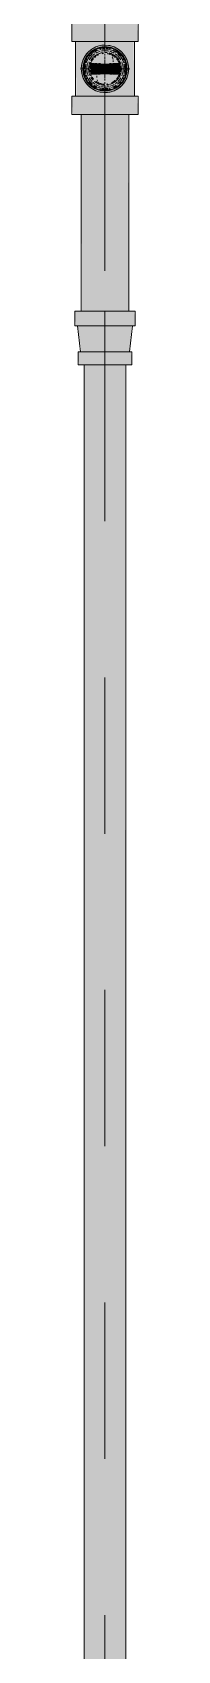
# Model space of a CAD drawing. Header units: millimetres. Extents: x -4000 to 187956, y -58990 to 162485.
# Drawn here: x 71716 to 71784, y 129843 to 131487 of the extents above; entities that cross this region are included whole.
import ezdxf

# ---------------------------------------------------------------- set-up
doc = ezdxf.new("R2010")
doc.units = ezdxf.units.MM
doc.linetypes.add('Dash 1_16_', pattern=[317.5, 158.75, -158.75])
for name, color, linetype, lineweight in [('F-SPRN', 3, 'Continuous', 9), ('P-PIPE', 3, 'Continuous', 9), ('P-PIPE-CNTR', 3, 'Continuous', 9)]:
    doc.layers.add(name, color=color, linetype=linetype, lineweight=lineweight)

# ---------------------------------------------------------------- blocks, each defined once
blk = doc.blocks.new('Sprinkler_Up - DN20-V315-FFS - TANG 1')
at = {"layer": 'F-SPRN', "transparency": 33554534}
for points in [[(13.5, 0), (22.2, 0), (18, 13.1), (6.9, 21.2), (-6.9, 21.2), (-18.2, 12.5), (-22.2, 0), (-3.9, 0.7), (-1.7, 2.9), (-1.2, 3.5), (-0.6, 4), (0.6, 4), (1.2, 3.5), (1.7, 2.9), (4.6, 0)], [(0, -16.7), (4.3, -16.1), (11.8, -11.8), (16.1, -4.3), (16.1, 4.3), (10.8, 12.5), (8.3, 14.4), (0, 16.7), (-4.3, 16.1), (-11.8, 11.8), (-16.1, 4.3), (-16.1, -4.3), (-11.8, -11.8), (-8.3, -14.4)], [(3.4, -21.2), (6.9, -21.2), (18, -13.1), (22.2, 0), (3.9, -0.7), (1.7, -2.9), (1.2, -3.5), (0.6, -4), (-0.6, -4), (-1.2, -3.5), (-1.7, -2.9), (-4.6, 0), (-22.2, 0), (-18, -13.1), (-6.9, -21.2), (0, -21.2)], [(0, -15.6), (7.8, -13.5), (13.5, -7.8), (15.1, -4), (15.1, 4), (13.5, 7.8), (7.8, 13.5), (0, 15.6), (-9.1, 12.5), (-11, 11), (-15.1, 4), (-15.1, -4), (-11, -11), (-7.8, -13.5)], [(-10.9, -5.5), (-10.9, 5.4), (-14.5, 5.4), (-14.5, -5.5)], [(-7.7, -5.5), (-7.7, 5.4), (-10.9, 5.4), (-10.9, -5.5)], [(0, -5.5), (0, 5.4), (-7.7, 5.4), (-7.7, -5.5)], [(0, 0), (5.7, 0), (2.9, 4.9), (-2.9, 4.9), (-5.7, 0)], [(2.9, -4.9), (5.7, 0), (-5.7, 0), (-2.9, -4.9)], [(0, 0), (4.6, 0), (0, 4.6), (-4.6, 0)], [(0, -4.6), (4.6, 0), (-4.6, 0)], [(0, -2.6), (1.3, 0), (-1.8, 0)], [(-1.3, 0), (1.8, 0), (0, 2.6)], [(7.7, -5.5), (7.7, 5.4), (0, 5.4), (0, -5.5)], [(10.9, -5.5), (10.9, 5.4), (7.7, 5.4), (7.7, -5.5)], [(14.5, -5.5), (14.5, 5.4), (10.9, 5.4), (10.9, -5.5)]]:
    blk.add_hatch(color=1, dxfattribs=at).paths.add_polyline_path(points)
at = {"layer": 'F-SPRN', "color": 1}
for p, q in [((-11.5, 5.4), (-14.5, 5.4)), ((-14.5, 5.4), (-11.3, 5.4)), ((-14.5, 5.4), (-14.5, 3.7)), ((-14.5, 3.3), (-14.5, 0)), ((-11.5, 5.4), (-11.5, 4)), ((-10.9, 1.9), (-10.9, 3.6)), ((-10.8, 5.4), (-8, 5.4)), ((-8.1, 5.4), (-10.8, 5.4)), ((-8.1, 5.4), (-8.1, 2.8)), ((-8.1, 2.5), (-8.1, 0.7)), ((-7.7, 4.8), (-7.7, 2.7)), ((-7.7, 4.8), (-7.7, 2.7)), ((-7.7, 2.1), (-7.7, 0.5)), ((-7.7, 2.1), (-7.7, 0.5)), ((-6.7, 5.4), (-4.7, 5.4)), ((-5.8, 3.8), (-5.8, 2.2)), ((-2.1, 0), (-2.1, 0)), ((-2.1, 0), (-2.1, -0.1)), ((-0.5, 2), (-0.6, 2)), ((-0.6, 2), (-0.6, 2)), ((0, 2.1), (-0.1, 2.1)), ((2.1, 0), (2.1, 0.1)), ((2.1, 0), (2.1, 0)), ((4.7, 5.4), (6.5, 5.4)), ((7.7, 5.4), (10.8, 5.4)), ((7.7, 5.2), (7.7, 2.7)), ((7.7, 5.2), (7.7, 2.7)), ((7.7, 2.3), (7.7, 0.5)), ((7.7, 2.3), (7.7, 0.5)), ((10.8, 5.4), (8.1, 5.4)), ((8.1, 5.4), (8.1, 2.8)), ((8.1, 2.5), (8.1, 0.4)), ((10.9, 5.4), (14.5, 5.4)), ((10.9, 3.6), (10.9, 0.2)), ((14.5, 5.4), (11.5, 5.4)), ((11.5, 5.4), (11.5, 4)), ((11.5, 3), (11.5, 0.2)), ((14.5, 5.4), (14.5, -5.5)), ((-14.5, -1.3), (-14.5, -3.7)), ((-11.1, -5.5), (-14.5, -5.5)), ((-14.5, -5.5), (-11.5, -5.5)), ((-10.9, -2.6), (-10.9, -1.3)), ((-10.8, -5.5), (-8.1, -5.5)), ((-7.8, -5.5), (-10.8, -5.5)), ((-8.1, -4.2), (-8.1, -5.5)), ((-7.7, -2.7), (-7.7, -4)), ((-7.7, -2.7), (-7.7, -4)), ((-7, -5.5), (-5.8, -5.5)), ((-4.8, -5.5), (-7, -5.5)), ((-5.8, -2.3), (-5.8, -3.8)), ((-2.1, -0.3), (-2, -0.4)), ((-2, -0.4), (-2, -0.5)), ((-2, -0.5), (-2, -0.6)), ((-2, -0.6), (-2, -0.7)), ((-2, -0.7), (-1.9, -0.7)), ((-1.9, -0.7), (-1.9, -0.8)), ((-1.9, -0.8), (-1.9, -0.9)), ((-1.9, -0.9), (-1.8, -1)), ((-1.8, -1), (-1.8, -1.1)), ((-1.8, -1), (-1.8, -1)), ((-1.8, -1.1), (-1.7, -1.2)), ((-1.7, -1.2), (-1.6, -1.3)), ((-1.7, -1.2), (-1.7, -1.2)), ((-1.6, -1.3), (-1.6, -1.4)), ((-1.6, -1.4), (-1.5, -1.4)), ((-1.5, -1.4), (-1.4, -1.5)), ((-1.4, -1.5), (-1.3, -1.6)), ((-1.4, -1.5), (-1.4, -1.5)), ((-1.3, -1.6), (-1.3, -1.7)), ((-1.3, -1.7), (-1.2, -1.7)), ((-1.2, -1.7), (-1.1, -1.7)), ((-1.1, -1.7), (-1.1, -1.8)), ((-1.1, -1.8), (-1, -1.8)), ((-1, -1.8), (-0.9, -1.9)), ((-0.9, -1.9), (-0.8, -1.9)), ((-0.8, -1.9), (-0.7, -2)), ((-0.8, -1.9), (-0.8, -1.9)), ((-0.7, -2), (-0.6, -2)), ((-0.6, -2), (-0.5, -2)), ((-0.5, -2), (-0.4, -2)), ((-0.4, -2), (-0.3, -2.1)), ((-0.4, -2), (-0.4, -2)), ((-0.3, -2.1), (-0.2, -2.1)), ((-0.2, -2.1), (-0.1, -2.1)), ((-0.1, -2.1), (0, -2.1)), ((0, -2.1), (0.1, -2.1)), ((0.1, -2.1), (0.2, -2.1)), ((0.1, -2.1), (0.1, -2.1)), ((0.2, -2.1), (0.3, -2.1)), ((0.3, -2.1), (0.4, -2)), ((0.4, -2), (0.5, -2)), ((0.5, -2), (0.6, -2)), ((0.6, -2), (0.7, -2)), ((0.6, -2), (0.6, -2)), ((0.7, -2), (0.8, -1.9)), ((0.8, -1.9), (0.9, -1.9)), ((0.9, -1.9), (1, -1.8)), ((0.9, -1.9), (0.9, -1.9)), ((1, -1.8), (1.1, -1.8)), ((1.1, -1.8), (1.2, -1.7)), ((1.2, -1.7), (1.3, -1.6)), ((1.2, -1.7), (1.2, -1.7)), ((1.3, -1.6), (1.4, -1.6)), ((1.4, -1.5), (1.5, -1.5)), ((1.4, -1.6), (1.4, -1.5)), ((1.5, -1.4), (1.6, -1.3)), ((1.5, -1.5), (1.5, -1.4)), ((1.6, -1.3), (1.7, -1.2)), ((1.6, -1.3), (1.6, -1.3)), ((1.7, -1.1), (1.8, -1.1)), ((1.7, -1.2), (1.7, -1.1)), ((1.8, -1), (1.9, -0.9)), ((1.8, -1.1), (1.8, -1)), ((1.9, -0.8), (2, -0.7)), ((1.9, -0.8), (1.9, -0.8)), ((1.9, -0.9), (1.9, -0.8)), ((2, -0.4), (2.1, -0.3)), ((2, -0.5), (2, -0.4)), ((2, -0.5), (2, -0.5)), ((2, -0.6), (2, -0.5)), ((2, -0.7), (2, -0.6)), ((2.1, -0.1), (2.1, 0)), ((2.1, -0.2), (2.1, -0.1)), ((2.1, -0.3), (2.1, -0.2)), ((7, -5.5), (4.8, -5.5)), ((5.8, -2.2), (5.8, -3.8)), ((5.8, -5.5), (7, -5.5)), ((7.7, -0.5), (7.7, -2.3)), ((7.7, -0.5), (7.7, -2.3)), ((7.7, -2.7), (7.7, -5.4)), ((7.7, -2.7), (7.7, -5.4)), ((10.8, -5.5), (7.7, -5.5)), ((8.1, -0.4), (8.1, -2.5)), ((8.1, -2.8), (8.1, -5.5)), ((8.1, -5.5), (10.8, -5.5)), ((10.9, -0.2), (10.9, -3.6)), ((14.5, -5.5), (10.9, -5.5)), ((11.5, -0.2), (11.5, -3)), ((11.5, -4), (11.5, -5.5)), ((11.5, -5.5), (14.5, -5.5))]:
    blk.add_line(p, q, dxfattribs=at)
at = {"layer": 'F-SPRN', "color": 1, "flags": 128}
for points in [[(-0.6, 2), (-0.7, 2), (-0.8, 1.9), (-0.9, 1.9), (-0.9, 1.9), (-1, 1.8), (-1.1, 1.8), (-1.2, 1.7), (-1.2, 1.7), (-1.3, 1.6), (-1.4, 1.6), (-1.4, 1.5), (-1.5, 1.5), (-1.5, 1.4), (-1.6, 1.3), (-1.6, 1.3), (-1.7, 1.2), (-1.7, 1.1), (-1.8, 1.1), (-1.8, 1), (-1.9, 0.9), (-1.9, 0.8), (-1.9, 0.8), (-2, 0.7), (-2, 0.6), (-2, 0.5), (-2, 0.5), (-2, 0.4), (-2.1, 0.3), (-2.1, 0.2), (-2.1, 0.1), (-2.1, 0)], [(-0.1, 2.1), (-0.1, 2.1), (-0.2, 2.1), (-0.3, 2.1), (-0.4, 2), (-0.5, 2)], [(2.1, 0.1), (2.1, 0.2), (2.1, 0.2), (2.1, 0.3), (2, 0.4), (2, 0.5), (2, 0.6), (2, 0.7), (1.9, 0.7), (1.9, 0.8), (1.9, 0.9), (1.8, 1), (1.8, 1), (1.8, 1.1), (1.7, 1.2), (1.7, 1.2), (1.6, 1.3), (1.6, 1.4), (1.5, 1.4), (1.4, 1.5), (1.4, 1.5), (1.3, 1.6), (1.3, 1.7), (1.2, 1.7), (1.1, 1.7), (1.1, 1.8), (1, 1.8), (0.9, 1.9), (0.8, 1.9), (0.8, 1.9), (0.7, 2), (0.6, 2), (0.5, 2), (0.4, 2), (0.4, 2), (0.3, 2.1), (0.2, 2.1), (0.1, 2.1), (0, 2.1)], [(-2.1, -0.1), (-2.1, -0.2), (-2.1, -0.2), (-2.1, -0.3)]]:
    blk.add_lwpolyline(points, dxfattribs=at)
at = {"layer": 'F-SPRN', "color": 1}
for radius, start, end in [(22.2, 360, 180), (21.9, 126.6942, 143.2701), (21.9, 108.2621, 125.7507), (21.9, 99.348, 107.901), (16.7, 96.4143, 105), (16.7, 96.4143, 105), (21.9, 90.145, 98.8503), (16.7, 83.0684, 90), (16.7, 83.0684, 90), (21.9, 72.5583, 89.4624), (21.9, 54.2493, 71.7379), (21.9, 36.7299, 53.3058), (21.9, 165.6773, 179.2615), (21.9, 144.9438, 164.8151), (21.9, 144, 144.9438), (16.7, 167.6802, 180), (16.7, 167.6802, 180), (16.7, 155.3879, 164.9693), (16.7, 155.3879, 164.9693), (15.6, 166.4265, 180), (15.6, 166.4265, 180), (15.6, 150.9409, 165), (15.6, 159.6139, 165), (16.7, 136.7213, 149.931), (16.7, 136.7213, 149.931), (15.6, 150.9409, 156.3845), (15.6, 138.4214, 150), (15.6, 138.4214, 150), (16.7, 130.7528, 135), (16.7, 130.7528, 135), (16.7, 121.4181, 130.5751), (16.7, 121.4181, 130.5751), (15.6, 126.205, 133.2078), (15.6, 126.205, 133.2078), (16.7, 106.5995, 120), (16.7, 106.5995, 120), (15.6, 114.4363, 119.9813), (15.6, 114.4363, 119.9813), (4.63, 155.7832, 180), (4.63, 155.7832, 180), (4.63, 109.0192, 138.2703), (4.63, 109.0192, 138.2703), (15.6, 95.5762, 100.6843), (15.6, 95.5762, 100.6843), (2.56, 109.0192, 168.8278), (2.56, 109.0192, 168.8278), (2.04, 109.0192, 180), (4.63, 17.9592, 90), (4.63, 17.9592, 90), (3.81, 57.0577, 90), (2.56, 14.5599, 90), (2.56, 14.5599, 90), (2.04, 10.4703, 90), (15.6, 75.573, 80.5892), (15.6, 75.573, 80.5892), (3.81, 16.1605, 43.8358), (15.6, 67.5614, 74.5481), (15.6, 67.5614, 74.5481), (16.7, 60, 75), (16.7, 60, 75), (15.6, 60.0187, 65.5637), (15.6, 60.0187, 65.5637), (15.6, 54.096, 60), (15.6, 54.096, 60), (16.7, 49.4249, 58.5819), (16.7, 49.4249, 58.5819), (15.6, 46.7922, 53.795), (15.6, 46.7922, 53.795), (16.7, 45, 49.2472), (16.7, 45, 49.2472), (15.6, 30, 41.5786), (15.6, 30, 41.5786), (16.7, 30, 43.2787), (16.7, 30, 43.2787), (15.6, 23.6155, 29.5646), (15.6, 15, 29.5646), (15.6, 15, 20.3861), (16.7, 15, 24.6121), (16.7, 15, 24.6121), (15.6, 360, 13.6618), (15.6, 0, 13.6618), (16.7, 360, 12.3198), (16.7, 0, 12.3198), (21.9, 35.0562, 36), (21.9, 15.1849, 35.0562), (21.9, 0.7385, 14.3227), (22.2, 180, 360), (21.9, 180.7385, 194.3227), (21.9, 195.1849, 215.2302), (21.9, 216.7299, 233.3058), (16.7, 180, 192.3198), (16.7, 180, 192.3198), (16.7, 195.0307, 204.6121), (16.7, 195.0307, 204.6121), (15.6, 181.9082, 193.6618), (15.6, 181.9082, 193.6618), (15.6, 197.3339, 209.5646), (15.6, 197.3339, 209.5646), (16.7, 210.069, 223.2787), (16.7, 210.069, 223.2787), (15.6, 212.5472, 221.5786), (15.6, 212.5472, 221.5786), (16.7, 229.4249, 238.5819), (16.7, 229.4249, 238.5819), (15.6, 233.795, 240), (15.6, 233.795, 240), (16.7, 240, 255), (16.7, 240, 255), (15.6, 240.0187, 254.5481), (15.6, 240.0187, 254.5481), (4.63, 197.9592, 0), (4.63, 197.9592, 360), (15.6, 255, 267.64), (15.6, 255, 267.64), (3.81, 196.1605, 360), (2.56, 191.1677, 270), (2.56, 191.1677, 270), (2.04, 190.4703, 270), (2.04, 270, 0), (2.56, 270, 0), (2.56, 270, 360), (15.6, 275.5762, 280.6843), (15.6, 275.5762, 280.6843), (16.7, 276.4143, 285), (16.7, 276.4143, 285), (16.7, 286.5995, 300), (16.7, 286.5995, 300), (15.6, 294.4363, 299.9813), (15.6, 294.4363, 299.9813), (15.6, 300, 313.2078), (15.6, 300, 313.2078), (16.7, 301.4181, 310.5751), (16.7, 301.4181, 310.5751), (15.6, 318.4214, 330), (15.6, 318.4214, 330), (16.7, 316.7213, 330), (16.7, 316.7213, 330), (21.9, 306.6942, 323.2701), (15.6, 330.4354, 345), (15.6, 330.4354, 336.3845), (15.6, 339.6139, 345), (15.6, 346.3382, 360), (15.6, 346.3382, 360), (16.7, 335.3879, 345), (16.7, 335.3879, 345), (16.7, 347.6802, 360), (16.7, 347.6802, 360), (21.9, 324.7698, 344.8151), (21.9, 345.6773, 359.2615), (21.9, 234.2493, 251.7379), (21.9, 252.5583, 269.4624), (16.7, 263.0684, 270), (16.7, 263.0684, 270), (21.9, 270.145, 278.8503), (21.9, 279.348, 287.901), (21.9, 288.2621, 305.7507)]:
    blk.add_arc((0, 0), radius, start, end, dxfattribs=at)
blk = doc.blocks.new('Steel_Transition_Threaded_HoaPhat - Standard-V321-FFS - TANG 1')
at = {"layer": 'P-PIPE', "lineweight": 13, "transparency": 33554534}
h = blk.add_hatch(color=1, dxfattribs=at)
h.paths.add_polyline_path([(71750, 131427.6), (71755.8, 131428.4), (71761.3, 131430.6), (71765.9, 131434.2), (71769.7, 131439.4), (71771.7, 131444.3), (71772.5, 131450.1), (71771.7, 131455.9), (71768.5, 131462.6), (71765.9, 131466), (71761.3, 131469.6), (71755.8, 131471.8), (71750, 131472.6), (71744.2, 131471.8), (71738.8, 131469.6), (71731.5, 131462.6), (71730.5, 131461.3), (71728.3, 131455.9), (71727.5, 131450.1), (71728.3, 131444.3), (71730.5, 131438.8), (71734.1, 131434.2), (71738.8, 131430.6), (71744.2, 131428.4)])
h.paths.add_polyline_path([(71750, 131430), (71744.8, 131430.7), (71740, 131432.7), (71735.8, 131435.9), (71732.6, 131440), (71730.6, 131444.9), (71729.9, 131450.1), (71730.6, 131455.3), (71734.5, 131462.6), (71735.8, 131464.3), (71740, 131467.5), (71744.8, 131469.5), (71750, 131470.2), (71755.2, 131469.5), (71760.1, 131467.5), (71765.5, 131462.6), (71767.4, 131460.1), (71769.7, 131453.1), (71769.7, 131447.1), (71769.4, 131444.9), (71767.4, 131440), (71764.2, 131435.9), (71760.1, 131432.7), (71755.2, 131430.7)])
for points in [[(71750, 131430), (71750, 131433.7), (71741.8, 131435.9), (71735.8, 131441.9), (71733.6, 131450.1), (71735.8, 131458.3), (71741.8, 131464.3), (71750, 131466.5), (71750, 131470.2), (71744.8, 131469.5), (71740, 131467.5), (71734.5, 131462.6), (71732.6, 131460.1), (71730.6, 131455.3), (71729.9, 131450.1), (71730.6, 131444.9), (71732.6, 131440), (71735.8, 131435.9), (71740, 131432.7), (71744.8, 131430.7)], [(71750, 131431.6), (71754.8, 131432.2), (71759.3, 131434.1), (71763.1, 131437), (71766, 131440.8), (71767.9, 131445.3), (71768.5, 131450.1), (71767.9, 131454.9), (71763.5, 131462.6), (71763.1, 131463.2), (71759.3, 131466.1), (71754.8, 131468), (71750, 131468.6), (71745.2, 131468), (71740.8, 131466.1), (71736.5, 131462.6), (71734, 131459.3), (71732.1, 131454.9), (71731.5, 131450.1), (71732.1, 131445.3), (71734, 131440.8), (71736.9, 131437), (71740.8, 131434.1), (71745.2, 131432.2)], [(71750, 131430), (71755.2, 131430.7), (71760.1, 131432.7), (71764.2, 131435.9), (71767.4, 131440), (71769.7, 131447.1), (71769.7, 131453.1), (71769.4, 131455.3), (71765.5, 131462.6), (71764.2, 131464.3), (71760.1, 131467.5), (71755.2, 131469.5), (71750, 131470.2), (71750, 131466.5), (71758.2, 131464.3), (71764.2, 131458.3), (71766.4, 131450.1), (71764.2, 131441.9), (71758.2, 131435.9), (71750, 131433.7)]]:
    blk.add_hatch(color=1, dxfattribs=at).paths.add_polyline_path(points)
at = {"layer": 'P-PIPE', "color": 20, "lineweight": 13}
for radius, start, end in [(22.5, 90, 270), (22.5, 120, 150), (20.1, 128.8856, 139.8677), (18.5, 123.4976, 133.2041), (18.5, 123.4976, 133.2041), (20.1, 120, 125.0043), (22.5, 105, 120), (16.4, 121.0738, 128.0319), (20.1, 109.6859, 120), (18.5, 106.819, 120), (18.5, 106.819, 120), (16.4, 113.4045, 120), (16.4, 107.4657, 111.9681), (22.5, 90, 105), (20.1, 100.9975, 105), (18.5, 91.4353, 103.2046), (18.5, 91.4353, 103.2046), (16.4, 96.2132, 104.6042), (20.1, 90.5246, 98.5089), (22.5, 270, 90), (22.5, 45, 90), (18.5, 78.0986, 90), (18.5, 78.0986, 90), (20.1, 75.0607, 87.9279), (18.5, 60, 75), (18.5, 60, 75), (16.4, 66.9681, 72.9388), (20.1, 60, 75), (16.4, 60.5934, 66.5955), (20.1, 54.9957, 60), (18.5, 46.7959, 56.5024), (18.5, 46.7959, 56.5024), (20.1, 40.1323, 51.1144), (22.5, 0, 45), (22.5, 150, 195), (20.1, 166.0499, 193.9501), (20.1, 150, 162.7449), (18.5, 166.5939, 193.4061), (18.5, 166.5939, 180), (18.5, 180, 193.4061), (18.5, 157.6232, 165), (18.5, 157.6232, 165), (20.1, 141.0399, 148.1553), (16.4, 180.8106, 191.4533), (16.4, 168.5467, 175.1607), (18.5, 137.133, 150), (18.5, 137.133, 150), (16.4, 158.0319, 163.506), (16.4, 143.5463, 150), (18.5, 135, 137.133), (18.5, 135, 137.133), (18.5, 42.867, 45), (18.5, 42.867, 45), (18.5, 30, 42.867), (18.5, 30, 42.867), (20.1, 31.8447, 38.9601), (16.4, 351.9681, 0), (16.4, 0, 6.4537), (18.5, 15, 22.3768), (18.5, 15, 22.3768), (20.1, 17.2551, 30), (18.5, 346.5939, 13.4061), (18.5, 0, 13.4061), (18.5, 346.5939, 0), (20.1, 346.0499, 13.9501), (22.5, 345, 0), (22.5, 195, 270), (20.1, 197.2551, 210), (18.5, 195, 202.3768), (18.5, 195, 202.3768), (20.1, 211.8447, 231.1144), (18.5, 210, 223.5703), (18.5, 210, 223.5703), (16.4, 210.6635, 216.4537), (18.5, 226.7959, 236.5024), (18.5, 226.7959, 236.5024), (20.1, 234.9957, 255), (18.5, 240, 255), (18.5, 240, 255), (16.4, 240, 246.5955), (18.5, 258.0986, 270), (18.5, 258.0986, 270), (16.4, 264.1652, 268.506), (18.5, 271.4353, 283.2046), (18.5, 271.4353, 283.2046), (16.4, 276.2132, 283.9063), (16.4, 287.4657, 291.9681), (18.5, 286.819, 300), (18.5, 286.819, 300), (16.4, 293.5463, 300), (20.1, 289.6859, 305.0043), (18.5, 303.4976, 313.2041), (18.5, 303.4976, 313.2041), (22.5, 300, 330), (20.1, 308.8856, 328.1553), (18.5, 316.4297, 330), (18.5, 316.4297, 330), (16.4, 338.0319, 342.8691), (18.5, 337.6232, 345), (18.5, 337.6232, 345), (20.1, 330, 342.7449), (22.5, 330, 345), (20.1, 255.0607, 267.9279), (22.5, 270, 300), (20.1, 270.5246, 278.5089), (20.1, 280.9975, 285)]:
    blk.add_arc((71750, 131450.1), radius, start, end, dxfattribs=at)

msp = doc.modelspace()

# ---------------------------------------------------------------- hatches: boundary and pattern name
at = {"layer": 'P-PIPE', "transparency": 33554534}
for points in [[(71717.4, 131478), (71750, 131478), (71750, 131496.4), (71716.2, 131496.4), (71716.2, 131478)], [(71783.8, 131478), (71782.6, 131496.4), (71750, 131496.4), (71750, 131478), (71782.6, 131478)], [(71724, 131422.3), (71750, 131422.3), (71750, 131428.9), (71742.6, 131430.3), (71736.3, 131434), (71731.7, 131439.4), (71729.2, 131446.3), (71729.2, 131453.9), (71733.3, 131462.6), (71736.3, 131466.2), (71742.6, 131469.9), (71750, 131471.2), (71750, 131478), (71720, 131478), (71721, 131422.3)], [(71750, 131426), (71756.2, 131426.8), (71762.1, 131429.2), (71769.7, 131436.5), (71770.9, 131438), (71773.3, 131443.8), (71774.1, 131450.1), (71773.3, 131456.3), (71769.7, 131463.7), (71767.1, 131467.1), (71762.1, 131471), (71756.2, 131473.4), (71750, 131474.2), (71743.8, 131473.4), (71737.9, 131471), (71733, 131467.1), (71729.1, 131462.1), (71726.7, 131456.3), (71725.9, 131450.1), (71726.7, 131443.8), (71729.1, 131438), (71733, 131433), (71737.9, 131429.2), (71743.8, 131426.8), (71748.9, 131426.1)], [(71741.7, 131435.6), (71742.8, 131437.6), (71741.7, 131441.7), (71742.8, 131445.9), (71745.8, 131449), (71757.2, 131454.3), (71758.4, 131458.4), (71757.2, 131462.6), (71755.9, 131464.3), (71750, 131466.8), (71741.7, 131464.6), (71735.5, 131458.4), (71733.3, 131450.1), (71735.5, 131441.7), (71738.2, 131438.3)], [(71750, 131433.4), (71758.4, 131435.6), (71761.8, 131438.3), (71766.1, 131445.8), (71766.1, 131454.4), (71760.9, 131462.6), (71758.4, 131464.6), (71750, 131466.8), (71745.7, 131466.2), (71738.2, 131461.9), (71733.9, 131454.4), (71733.9, 131445.8), (71738.2, 131438.3), (71741.7, 131435.6)], [(71776, 131422.3), (71780, 131422.3), (71779, 131478), (71750, 131478), (71750, 131471.2), (71757.5, 131469.9), (71763.7, 131466.2), (71768.3, 131460.8), (71770.8, 131453.9), (71769.7, 131443.3), (71768.3, 131439.4), (71763.7, 131434), (71757.5, 131430.3), (71750, 131428.9), (71750, 131422.3), (71771.2, 131422.3)], [(71726.1, 131403.8), (71750, 131403.8), (71750, 131422.3), (71716.2, 131422.3), (71717.4, 131403.8), (71720.7, 131403.8)], [(71783.8, 131403.8), (71782.6, 131422.3), (71750, 131422.3), (71750, 131403.8), (71782.6, 131403.8)], [(71743.8, 131204), (71750, 131204), (71750, 131403.8), (71725.9, 131403.8), (71726.7, 131204), (71737.9, 131204)], [(71750, 131204), (71774.1, 131204), (71773.3, 131403.8), (71750, 131403.8), (71750, 131280.1)], [(71779.8, 131189.1), (71780.8, 131189.1), (71779.8, 131204), (71719.2, 131204), (71720.3, 131189.1), (71776.7, 131189.1)], [(71771.5, 131162.7), (71774.8, 131162.7), (71777.1, 131189.1), (71721.9, 131189.1), (71726.1, 131162.7), (71767.5, 131162.7)], [(71777.4, 131149.4), (71776.4, 131162.7), (71722.7, 131162.7), (71723.6, 131149.4), (71776.4, 131149.4)], [(71750, 128493.7), (71750, 131149.4), (71728.9, 131149.4), (71729.6, 128493.7), (71744.5, 128493.7)], [(71750, 128493.7), (71771.1, 128493.7), (71770.4, 131149.4), (71750, 131149.4), (71750, 128506)]]:
    msp.add_hatch(color=1, dxfattribs=at).paths.add_polyline_path(points)

# ---------------------------------------------------------------- linework, layer by layer
at = {"layer": 'P-PIPE', "color": 20, "lineweight": 13}
for p, q in [((71716.2, 131496.4), (71716.2, 131478)), ((71783.8, 131478), (71783.8, 131496.4)), ((71716.2, 131478), (71719.8, 131478)), ((71716.2, 131478), (71750, 131478)), ((71720, 131478), (71720, 131422.3)), ((71721, 131478), (71720, 131478)), ((71741.2, 131478), (71720, 131478)), ((71721, 131478), (71726.1, 131478)), ((71724, 131478), (71721, 131478)), ((71728.8, 131478), (71724, 131478)), ((71726.1, 131478), (71733.1, 131478)), ((71735, 131478), (71728.8, 131478)), ((71733.1, 131478), (71741.3, 131478)), ((71741.2, 131478), (71735, 131478)), ((71742.2, 131478), (71750, 131478)), ((71750, 131478), (71742.2, 131478)), ((71750, 131478), (71742.2, 131478)), ((71750, 131478), (71757.8, 131478)), ((71750, 131478), (71783.8, 131478)), ((71757.8, 131478), (71750, 131478)), ((71757.8, 131478), (71750, 131478)), ((71758.7, 131478), (71766.9, 131478)), ((71765, 131478), (71758.8, 131478)), ((71765, 131478), (71758.8, 131478)), ((71771.2, 131478), (71765, 131478)), ((71780, 131478), (71765, 131478)), ((71766.9, 131478), (71773.9, 131478)), ((71776, 131478), (71771.2, 131478)), ((71773.9, 131478), (71779, 131478)), ((71779, 131478), (71776, 131478)), ((71780, 131478), (71779, 131478)), ((71780, 131422.3), (71780, 131478)), ((71780.2, 131478), (71783.8, 131478)), ((71716.2, 131422.3), (71716.2, 131403.8)), ((71719.8, 131422.3), (71716.2, 131422.3)), ((71750, 131422.3), (71716.2, 131422.3)), ((71720, 131422.3), (71721, 131422.3)), ((71720, 131422.3), (71741.2, 131422.3)), ((71726.1, 131422.3), (71721, 131422.3)), ((71721, 131422.3), (71724, 131422.3)), ((71724, 131422.3), (71728.8, 131422.3)), ((71733.1, 131422.3), (71726.1, 131422.3)), ((71728.8, 131422.3), (71735, 131422.3)), ((71741.3, 131422.3), (71733.1, 131422.3)), ((71735, 131422.3), (71741.2, 131422.3)), ((71750, 131422.3), (71742.2, 131422.3)), ((71742.2, 131422.3), (71750, 131422.3)), ((71742.2, 131422.3), (71750, 131422.3)), ((71757.8, 131422.3), (71750, 131422.3)), ((71783.8, 131422.3), (71750, 131422.3)), ((71750, 131422.3), (71757.8, 131422.3)), ((71750, 131422.3), (71757.8, 131422.3)), ((71766.9, 131422.3), (71758.7, 131422.3)), ((71758.8, 131422.3), (71765, 131422.3)), ((71758.8, 131422.3), (71780, 131422.3)), ((71765, 131422.3), (71771.2, 131422.3)), ((71773.9, 131422.3), (71766.9, 131422.3)), ((71771.2, 131422.3), (71776, 131422.3)), ((71779, 131422.3), (71773.9, 131422.3)), ((71776, 131422.3), (71779, 131422.3)), ((71779, 131422.3), (71780, 131422.3)), ((71783.8, 131422.3), (71780.2, 131422.3)), ((71783.8, 131403.8), (71783.8, 131422.3)), ((71716.2, 131403.8), (71725.8, 131403.8)), ((71716.2, 131403.8), (71750, 131403.8)), ((71725.9, 131403.8), (71725.9, 131204)), ((71732.9, 131403.8), (71725.9, 131403.8)), ((71726.6, 131403.8), (71732.9, 131403.8)), ((71733.1, 131403.8), (71741.3, 131403.8)), ((71766.9, 131403.8), (71733.1, 131403.8)), ((71741.3, 131403.8), (71750, 131403.8)), ((71750, 131403.8), (71758.7, 131403.8)), ((71750, 131403.8), (71783.8, 131403.8)), ((71758.7, 131403.8), (71766.9, 131403.8)), ((71767.1, 131403.8), (71773.4, 131403.8)), ((71774.1, 131403.8), (71767.1, 131403.8)), ((71774.1, 131204), (71774.1, 131403.8)), ((71774.2, 131403.8), (71783.8, 131403.8)), ((71719.2, 131204), (71719.2, 131189.1)), ((71780.8, 131204), (71719.2, 131204)), ((71725.7, 131204), (71719.2, 131204)), ((71725.9, 131204), (71728, 131204)), ((71728.2, 131204), (71726.5, 131204)), ((71734.6, 131204), (71729, 131204)), ((71729.1, 131204), (71770.9, 131204)), ((71742, 131204), (71734.6, 131204)), ((71750, 131204), (71742, 131204)), ((71758, 131204), (71750, 131204)), ((71765.4, 131204), (71758, 131204)), ((71771, 131204), (71765.4, 131204)), ((71773.5, 131204), (71771.8, 131204)), ((71772, 131204), (71774.1, 131204)), ((71780.8, 131204), (71774.3, 131204)), ((71780.8, 131189.1), (71780.8, 131204)), ((71719.2, 131189.1), (71721.7, 131189.1)), ((71719.2, 131189.1), (71780.8, 131189.1)), ((71721.9, 131189.1), (71725.2, 131162.7)), ((71723.3, 131189.1), (71728.2, 131189.1)), ((71728.2, 131189.1), (71734.6, 131189.1)), ((71734.6, 131189.1), (71742, 131189.1)), ((71742.7, 131189.1), (71750, 131189.1)), ((71750, 131189.1), (71757.3, 131189.1)), ((71758, 131189.1), (71765.4, 131189.1)), ((71765.4, 131189.1), (71771.8, 131189.1)), ((71771.8, 131189.1), (71776.7, 131189.1)), ((71774.8, 131162.7), (71778.1, 131189.1)), ((71778.3, 131189.1), (71780.8, 131189.1)), ((71722.7, 131162.7), (71722.7, 131149.4)), ((71777.4, 131162.7), (71722.7, 131162.7)), ((71725, 131162.7), (71722.7, 131162.7)), ((71730.7, 131162.7), (71726.3, 131162.7)), ((71736.3, 131162.7), (71730.7, 131162.7)), ((71742.9, 131162.7), (71736.3, 131162.7)), ((71750, 131162.7), (71743.6, 131162.7)), ((71756.4, 131162.7), (71750, 131162.7)), ((71763.7, 131162.7), (71757.1, 131162.7)), ((71769.3, 131162.7), (71763.7, 131162.7)), ((71773.7, 131162.7), (71769.3, 131162.7)), ((71777.4, 131162.7), (71775, 131162.7)), ((71777.4, 131149.4), (71777.4, 131162.7)), ((71722.7, 131149.4), (71723.6, 131149.4)), ((71722.7, 131149.4), (71777.4, 131149.4)), ((71723.6, 131149.4), (71728.7, 131149.4)), ((71728.9, 131149.4), (71728.9, 128493.7)), ((71729.6, 131149.4), (71728.9, 131149.4)), ((71768.3, 131149.4), (71731.7, 131149.4)), ((71731.7, 131149.4), (71736.3, 131149.4)), ((71736.3, 131149.4), (71742.9, 131149.4)), ((71742.9, 131149.4), (71750, 131149.4)), ((71750, 131149.4), (71757.1, 131149.4)), ((71757.1, 131149.4), (71763.7, 131149.4)), ((71763.7, 131149.4), (71768.4, 131149.4)), ((71771.1, 131149.4), (71770.4, 131149.4)), ((71771.1, 128493.7), (71771.1, 131149.4)), ((71771.3, 131149.4), (71773.7, 131149.4)), ((71773.7, 131149.4), (71777.4, 131149.4))]:
    msp.add_line(p, q, dxfattribs=at)
for radius, start, end in [(24.1, 90, 270), (24.1, 90, 148.5565), (21.1, 137.2293, 141.8404), (21.1, 126.9789, 135), (21.1, 111.9789, 125.8689), (21.1, 99.731, 105), (21.1, 90, 96.9789), (24.1, 315, 90), (24.1, 270, 90), (21.1, 75, 87.7707), (21.1, 62.2293, 66.9789), (21.1, 54.1311, 60), (21.1, 38.1596, 53.0211), (24.1, 150, 267.2695), (21.1, 165.7378, 177.9758), (21.1, 183.5565, 194.2622), (24.1, 148.5565, 150), (21.1, 156.9789, 165), (21.1, 151.0876, 154.6013), (21.1, 25.3987, 30), (21.1, 15, 20.1092), (21.1, 345.7378, 357.9758), (21.1, 2.0242, 12.7707), (21.1, 195, 201.9789), (21.1, 205.3987, 210), (21.1, 219.3488, 231.9789), (21.1, 234.4236, 245.5764), (21.1, 293.0211, 305.8689), (24.1, 300, 315), (21.1, 315, 320.0725), (21.1, 330, 334.6013), (21.1, 339.8908, 345), (21.1, 255, 270), (24.1, 267.2695, 270), (21.1, 270, 278.0211), (24.1, 270, 272.7305), (24.1, 272.7305, 285), (21.1, 279.731, 285), (24.1, 285, 300)]:
    msp.add_arc((71750, 131450.1), radius, start, end, dxfattribs=at)
at = {"layer": 'P-PIPE', "color": 1}
for centre, radius, start, end in [((71750, 131458.4), 8.35, 69.0027, 79.2369), ((71750, 131458.4), 8.35, 50.2727, 60.5692), ((71750, 131450.1), 16.7, 52.0082, 57.203), ((71750, 131450.1), 16.7, 170.1108, 177.203), ((71750, 131450.1), 16.7, 182.797, 189.8892), ((71750, 131450.1), 16.7, 157.579, 164.2722), ((71750, 131441.7), 8.35, 131.0366, 150), ((71750, 131441.7), 8.35, 115.6806, 125.5287), ((71750, 131441.7), 8.35, 100.6842, 111.8703), ((71750, 131441.7), 8.35, 90, 100.6842), ((71750, 131458.4), 8.35, 270, 280.6842), ((71750, 131458.4), 8.35, 316.3183, 330), ((71750, 131458.4), 8.35, 30, 30.1617), ((71750, 131458.4), 8.35, 20.1285, 29.0413), ((71750, 131458.4), 8.35, 8.0385, 17.9918), ((71750, 131458.4), 8.35, 352.2824, 1.6717), ((71750, 131450.1), 16.7, 46.0317, 51.8726), ((71750, 131450.1), 16.7, 32.3031, 45.2846), ((71750, 131450.1), 16.7, 23.314, 31.0974), ((71750, 131450.1), 16.7, 16.9375, 22.421), ((71750, 131450.1), 16.7, 350.1108, 355.6907), ((71750, 131450.1), 16.7, 190.2154, 195.2487), ((71750, 131450.1), 16.7, 231.8726, 237.203), ((71750, 131441.7), 8.35, 172.0327, 181.5407), ((71750, 131441.7), 8.35, 199.9004, 209.0413), ((71750, 131450.1), 16.7, 254.7154, 259.6727), ((71750, 131441.7), 8.35, 249.0027, 259.2369), ((71750, 131450.1), 16.7, 264.6626, 270), ((71750, 131450.1), 16.7, 308.1274, 313.9683), ((71750, 131450.1), 16.7, 314.7154, 320.6908), ((71750, 131450.1), 16.7, 328.9026, 336.686), ((71750, 131450.1), 16.7, 337.2636, 343.0625)]:
    msp.add_arc(centre, radius, start, end, dxfattribs=at)
at = {"layer": 'P-PIPE-CNTR', "color": 20, "lineweight": 13}
for p, q in [((71750, 131474.2), (71750, 131496.4)), ((71750, 131471.2), (71750, 131472.6)), ((71750, 131468.6), (71750, 131470.2)), ((71750, 131466.8), (71750, 131468.6)), ((71750, 131463.6), (71750, 131465.2)), ((71750, 131459.8), (71750, 131462.6)), ((71750, 131455.5), (71750, 131459.1)), ((71750, 131452.6), (71750, 131454.3)), ((71750, 131450.1), (71750, 131452.1)), ((71750, 131448), (71750, 131450.1)), ((71750, 131446.1), (71750, 131447.5)), ((71750, 131441.1), (71750, 131444.6)), ((71750, 131438.1), (71750, 131440.1)), ((71750, 131435.3), (71750, 131436.5)), ((71750, 131430), (71750, 131431.6)), ((71750, 131427.6), (71750, 131428.9)), ((71750, 131426.1), (71750, 131427.6)), ((71750, 131403.8), (71750, 131426)), ((71750, 131204), (71750, 131149.4))]:
    msp.add_line(p, q, dxfattribs=at)
at = {"layer": 'P-PIPE-CNTR', "color": 1, "linetype": 'Dash 1_16_'}
for p, q in [((71750, 131472.6), (71750, 131475.1)), ((71750, 131471.2), (71750, 131472.6)), ((71750, 131468.6), (71750, 131470.2)), ((71750, 131466.8), (71750, 131468.6)), ((71750, 131463.6), (71750, 131465.2)), ((71725, 131450.1), (71727.5, 131450.1)), ((71727.8, 131450.1), (71731.5, 131450.1)), ((71731.5, 131450.1), (71733.3, 131450.1)), ((71736.9, 131450.1), (71738.6, 131450.1)), ((71739.1, 131450.1), (71740.4, 131450.1)), ((71740.4, 131450.1), (71742.3, 131450.1)), ((71745.4, 131450.1), (71747.6, 131450.1)), ((71748.7, 131450.1), (71750, 131450.1)), ((71750, 131459.8), (71750, 131462.6)), ((71750, 131455.5), (71750, 131459.1)), ((71750, 131452.6), (71750, 131454.3)), ((71750, 131450.1), (71750, 131452.1)), ((71750, 131448), (71750, 131450.1)), ((71750, 131450.1), (71751.3, 131450.1)), ((71752.4, 131450.1), (71754.6, 131450.1)), ((71755.7, 131450.1), (71763.5, 131450.1)), ((71766.4, 131450.1), (71767.9, 131450.1)), ((71768.5, 131450.1), (71769.7, 131450.1)), ((71770.1, 131450.1), (71772.2, 131450.1)), ((71772.5, 131450.1), (71775, 131450.1)), ((71750, 131445.9), (71750, 131447.5)), ((71750, 131441.1), (71750, 131444.6)), ((71750, 131438.1), (71750, 131440.4)), ((71750, 131435), (71750, 131436.5)), ((71750, 131431.6), (71750, 131433.4)), ((71750, 131430), (71750, 131431.6)), ((71750, 131427.6), (71750, 131428.9)), ((71750, 131425.1), (71750, 131427.6)), ((71750, 131403.8), (71750, 131204)), ((71750, 131403.8), (71750, 131204)), ((71750, 131149.4), (71750, 128493.7)), ((71750, 131149.4), (71750, 128493.7))]:
    msp.add_line(p, q, dxfattribs=at)

# ---------------------------------------------------------------- block references
at = {"layer": 'F-SPRN', "color": 1}
msp.add_blockref('Sprinkler_Up - DN20-V315-FFS - TANG 1', (71750, 131450.1), dxfattribs=at)
at = {"layer": 'P-PIPE', "color": 20, "lineweight": 13}
msp.add_blockref('Steel_Transition_Threaded_HoaPhat - Standard-V321-FFS - TANG 1', (0, 0), dxfattribs=at)

doc.saveas('drawing.dxf')
